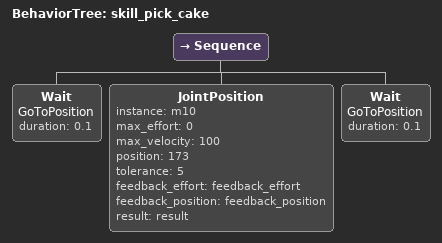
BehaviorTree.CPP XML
<?xml version="1.0" encoding="UTF-8"?>
<root BTCPP_format="4">
  <BehaviorTree ID="skill_pick_cake">
    <Sequence>
      <Wait name="GoToPosition"
            duration="0.1"/>
      <JointPosition instance="m10"
                     max_effort="0"
                     max_velocity="100"
                     position="173"
                     tolerance="5"
                     feedback_effort="feedback_effort"
                     feedback_position="feedback_position"
                     result="result"/>
      <Wait name="GoToPosition"
            duration="0.1"/>
    </Sequence>
  </BehaviorTree>

</root>
